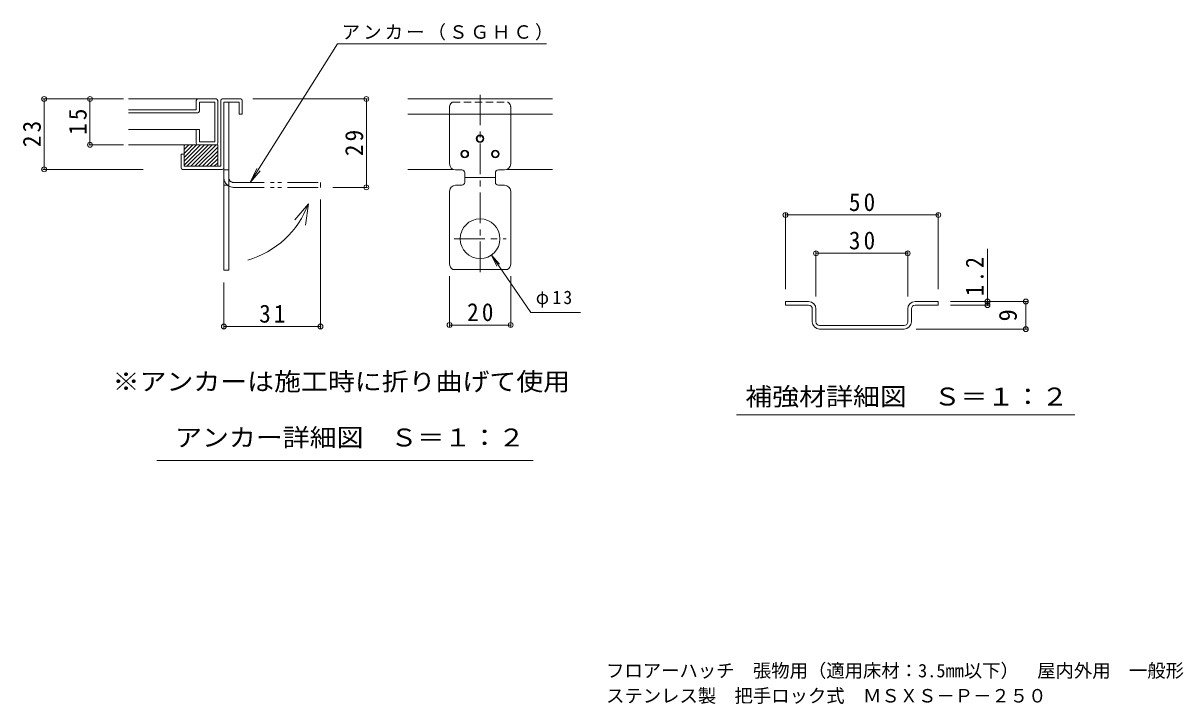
# Model space of a CAD drawing. Units: millimetres at full size; some dimension numbers follow another scale. Extents: x -360 to 358, y -273 to 239.
# Drawn here: x -360 to 16, y -273.4 to -50.9 of the extents above; entities that cross this region are included whole.
import ezdxf
from ezdxf.enums import TextEntityAlignment as Align

# ---------------------------------------------------------------- set-up
doc = ezdxf.new("R2010")
doc.units = ezdxf.units.MM
doc.header["$LTSCALE"] = 2
doc.header["$PDMODE"] = 32
doc.header["$PDSIZE"] = 1.6
for name, pattern in [('CHAIN1', [8, 5, -1, 1, -1]), ('DASHED1', [1.8, 1.2, -0.6]), ('DOUBLE_CHAIN1', [8.8, 5, -1, 0.6, -0.6, 0.6, -1])]:
    doc.linetypes.add(name, pattern=pattern)
for name, color, linetype, lineweight in [('D-0', 7, 'Continuous', 9), ('D-1', 2, 'Continuous', 9), ('D-2', 3, 'Continuous', 9), ('D-4', 7, 'Continuous', 9), ('D-5', 7, 'Continuous', 9)]:
    doc.layers.add(name, color=color, linetype=linetype, lineweight=lineweight)
doc.layers.add('F-5_F-5ﾚｲﾔ', color=3, linetype='Continuous')
doc.styles.add('ＭＳ ゴシック', font='')
doc.styles.get('ＭＳ ゴシック').set_extended_font_data('MS Gothic')

msp = doc.modelspace()

# ---------------------------------------------------------------- linework, layer by layer
at = {"layer": 'D-0'}
for p, q in [((-110.715, -141.897), (-110.715, -143.097)), ((-103.115, -141.897), (-110.715, -141.897)), ((-68.315, -141.897), (-60.715, -141.897)), ((-60.715, -141.897), (-60.715, -143.097)), ((-103.115, -143.097), (-110.715, -143.097)), ((-101.915, -148.497), (-101.915, -144.297)), ((-100.715, -144.297), (-100.715, -148.497)), ((-70.715, -144.297), (-70.715, -148.497)), ((-69.515, -148.497), (-69.515, -144.297)), ((-68.315, -143.097), (-60.715, -143.097)), ((-71.915, -149.697), (-99.515, -149.697)), ((-71.915, -150.897), (-99.515, -150.897))]:
    msp.add_line(p, q, dxfattribs=at)
for centre, radius, start, end in [((-103.115, -144.297), 2.4, 0, 90), ((-68.315, -144.297), 2.4, 90, 180), ((-103.115, -144.297), 1.2, 0, 90), ((-68.315, -144.297), 1.2, 90, 180), ((-99.515, -148.497), 2.4, 180, 270), ((-99.515, -148.497), 1.2, 180, 270), ((-71.915, -148.497), 1.2, 270, 0), ((-71.915, -148.497), 2.4, 270, 0)]:
    msp.add_arc(centre, radius, start, end, dxfattribs=at)
at = {"layer": 'D-1', "linetype": 'CHAIN1'}
for p, q in [((-210.543, -74.298), (-210.543, -133.411)), ((-219.012, -121.375), (-202.064, -121.375))]:
    msp.add_line(p, q, dxfattribs=at)
at = {"layer": 'D-1'}
for p, q in [((-295.331, -76.187), (-295.331, -97.687)), ((-294.836, -75.687), (-288.831, -75.687)), ((-294.331, -110.187), (-294.331, -76.687)), ((-294.331, -76.687), (-289.331, -76.687)), ((-294.331, -98.187), (-294.331, -76.687)), ((-288.331, -76.187), (-288.331, -80.687)), ((-234.19, -75.687), (-186.896, -75.687)), ((-234.19, -80.687), (-186.896, -80.687)), ((-220.543, -96.875), (-220.543, -80.687)), ((-200.543, -96.875), (-200.543, -80.687)), ((-307.331, -93.687), (-308.331, -93.687)), ((-308.331, -98.187), (-308.331, -93.687)), ((-296.331, -90.687), (-307.331, -90.687)), ((-307.331, -93.687), (-307.331, -90.687)), ((-307.331, -96.067), (-301.951, -90.687)), ((-307.331, -94.794), (-303.224, -90.687)), ((-307.331, -93.521), (-304.497, -90.687)), ((-307.331, -90.976), (-307.042, -90.687)), ((-307.331, -97.34), (-300.678, -90.687)), ((-307.331, -93.687), (-307.331, -97.687)), ((-307.329, -92.247), (-305.77, -90.687)), ((-306.406, -97.687), (-299.406, -90.687)), ((-305.133, -97.687), (-298.133, -90.687)), ((-303.86, -97.687), (-296.86, -90.687)), ((-302.587, -97.687), (-296.331, -91.431)), ((-301.315, -97.687), (-296.331, -92.704)), ((-300.042, -97.687), (-296.331, -93.976)), ((-296.831, -90.687), (-296.331, -90.687)), ((-296.331, -97.687), (-296.331, -90.687)), ((-307.331, -97.687), (-295.331, -97.687)), ((-298.769, -97.687), (-296.331, -95.249)), ((-297.496, -97.687), (-296.331, -96.522)), ((-307.831, -98.687), (-294.831, -98.687)), ((-294.331, -98.875), (-292.731, -98.875)), ((-234.19, -98.687), (-219.389, -98.687)), ((-216.543, -98.875), (-218.543, -98.875)), ((-215.543, -102.875), (-215.543, -99.875)), ((-215.543, -101.375), (-205.543, -101.375)), ((-205.543, -99.875), (-205.543, -102.875)), ((-204.543, -98.875), (-202.543, -98.875)), ((-201.696, -98.687), (-186.896, -98.687)), ((-294.331, -103.875), (-292.731, -103.875)), ((-216.543, -103.875), (-218.543, -103.875)), ((-204.543, -103.875), (-202.543, -103.875)), ((-220.543, -105.875), (-220.543, -129.625)), ((-200.543, -105.875), (-200.543, -129.625)), ((-294.331, -110.187), (-294.331, -131.687)), ((-219.511, -131.375), (-201.574, -131.375))]:
    msp.add_line(p, q, dxfattribs=at)
at = {"layer": 'D-1', "linetype": 'DASHED1'}
for p, q in [((-220.543, -78.437), (-220.543, -80.687)), ((-219.511, -76.687), (-201.574, -76.687)), ((-200.543, -78.437), (-200.543, -80.687))]:
    msp.add_line(p, q, dxfattribs=at)
at = {"layer": 'D-1', "linetype": 'DOUBLE_CHAIN1'}
for p, q in [((-291.131, -102.975), (-262.731, -102.975)), ((-291.131, -104.575), (-262.731, -104.575)), ((-262.731, -104.575), (-262.731, -102.975))]:
    msp.add_line(p, q, dxfattribs=at)
at = {"layer": 'D-1', "color": 7}
for p, q in [((-262.731, -150.67), (-262.731, -108.575)), ((-294.331, -150.67), (-294.331, -135.687)), ((-294.331, -150.07), (-262.731, -150.07))]:
    msp.add_line(p, q, dxfattribs=at)
at = {"layer": 'D-1'}
for points in [[(-294.331, -131.687), (-292.731, -131.687), (-292.731, -76.687)], [(-289.331, -76.687), (-289.331, -80.687), (-288.331, -80.687)]]:
    msp.add_lwpolyline(points, dxfattribs=at)
for centre, radius in [((-210.543, -88.687), 1.25), ((-210.543, -88.687), 1), ((-215.543, -93.687), 1.25), ((-215.543, -93.687), 1), ((-205.543, -93.687), 1.25), ((-205.543, -93.687), 1), ((-210.543, -121.375), 6.5)]:
    msp.add_circle(centre, radius, dxfattribs=at)
for centre, radius, start, end in [((-294.831, -76.187), 0.5, 90, 180), ((-288.831, -76.187), 0.5, 0, 90), ((-218.543, -96.875), 2, 180, 270), ((-202.543, -96.875), 2, 270, 0), ((-307.831, -98.187), 0.5, 180, 270), ((-294.831, -98.187), 0.5, 270, 0), ((-216.543, -99.875), 1, 0, 90), ((-204.543, -99.875), 1, 90, 180), ((-218.543, -105.875), 2, 90, 180), ((-216.543, -102.875), 1, 270, 0), ((-204.543, -102.875), 1, 180, 270), ((-202.543, -105.875), 2, 0, 90), ((-218.543, -129.625), 2, 180, 241.04498), ((-202.543, -129.625), 2, 298.95502, 0)]:
    msp.add_arc(centre, radius, start, end, dxfattribs=at)
at = {"layer": 'D-1', "linetype": 'DASHED1'}
for centre, start, end in [((-218.543, -78.437), 118.95502, 180), ((-202.543, -78.437), 0, 61.04498)]:
    msp.add_arc(centre, 2, start, end, dxfattribs=at)
at = {"layer": 'D-1', "linetype": 'DOUBLE_CHAIN1'}
for radius in [3.2, 1.6]:
    msp.add_arc((-291.131, -101.375), radius, 180, 270, dxfattribs=at)
at = {"layer": 'D-1', "color": 7}
for p in [(-294.331, -150.07), (-262.731, -150.07)]:
    msp.add_point(p, dxfattribs=at)
at = {"layer": 'D-2'}
for p, q in [((-303.331, -76.187), (-303.331, -79.187)), ((-302.331, -79.687), (-302.331, -76.687)), ((-297.331, -76.687), (-302.331, -76.687)), ((-297.331, -89.687), (-297.331, -76.687)), ((-296.331, -76.187), (-296.331, -90.187)), ((-307.489, -79.187), (-325.478, -79.187)), ((-325.478, -80.187), (-308.903, -80.187)), ((-302.831, -80.187), (-308.903, -80.187)), ((-303.331, -79.187), (-307.489, -79.187)), ((-304.837, -85.687), (-325.478, -85.687)), ((-303.331, -85.687), (-304.837, -85.687)), ((-303.331, -85.687), (-302.331, -85.687)), ((-303.331, -90.187), (-303.331, -85.687)), ((-302.331, -89.687), (-302.331, -85.687)), ((-297.331, -89.687), (-302.331, -89.687)), ((-302.831, -90.687), (-325.478, -90.687)), ((-302.831, -90.687), (-296.86, -90.687))]:
    msp.add_line(p, q, dxfattribs=at)
msp.add_lwpolyline([(-296.831, -75.687), (-302.831, -75.687), (-325.478, -75.687)], dxfattribs=at)
for centre, start, end in [((-302.831, -76.187), 90, 180), ((-296.831, -76.187), 0, 90), ((-302.831, -79.687), 270, 0), ((-302.831, -90.187), 180, 270), ((-296.831, -90.187), 270, 0)]:
    msp.add_arc(centre, 0.5, start, end, dxfattribs=at)
at = {"layer": 'D-4'}
for p, q in [((-353.51, -75.687), (-327.11, -75.687)), ((-353.11, -75.687), (-353.11, -98.687)), ((-338.11, -75.687), (-338.11, -90.687)), ((-247.331, -75.687), (-284.831, -75.687)), ((-247.731, -75.687), (-247.731, -104.575)), ((-338.51, -90.687), (-327.11, -90.687)), ((-353.51, -98.687), (-320.661, -98.687)), ((-247.331, -104.575), (-258.731, -104.575)), ((-110.715, -113.007), (-110.715, -137.897)), ((-110.715, -113.607), (-60.715, -113.607)), ((-60.715, -113.007), (-60.715, -137.897)), ((-100.715, -125.525), (-100.715, -140.297)), ((-100.715, -126.125), (-70.715, -126.125)), ((-70.715, -125.525), (-70.715, -140.297)), ((-44.63, -141.897), (-44.63, -124.635)), ((-220.543, -150.173), (-220.543, -133.625)), ((-200.543, -150.173), (-200.543, -133.625)), ((-31.513, -141.897), (-56.715, -141.897)), ((-44.63, -141.897), (-44.63, -143.097)), ((-32.113, -141.897), (-32.113, -150.897)), ((-44.03, -143.097), (-56.715, -143.097)), ((-220.543, -149.573), (-200.543, -149.573)), ((-31.513, -150.897), (-67.915, -150.897)), ((-126.671, -178.926), (-16.087, -178.926))]:
    msp.add_line(p, q, dxfattribs=at)
for p in [(-353.11, -75.687), (-338.11, -75.687), (-247.731, -75.687), (-338.11, -90.687), (-353.11, -98.687), (-247.731, -104.575), (-110.715, -113.607), (-60.715, -113.607), (-100.715, -126.125), (-70.715, -126.125), (-44.63, -141.897), (-44.63, -143.097), (-32.113, -141.897), (-220.543, -149.573), (-200.543, -149.573), (-32.113, -150.897)]:
    msp.add_point(p, dxfattribs=at)
at = {"layer": 'D-5'}
for p, q in [((-285.684, -102.975), (-283.595, -98.433)), ((-285.684, -102.975), (-282.49, -99.129)), ((-266.697, -109.984), (-271.143, -115.147)), ((-266.697, -109.984), (-267.582, -116.964)), ((-206.867, -126.736), (-194.002, -145.498)), ((-206.867, -126.736), (-205.022, -130.366)), ((-206.867, -126.736), (-204.177, -129.73)), ((-194.002, -145.498), (-177.666, -145.498)), ((-316.273, -193.826), (-193.151, -193.826))]:
    msp.add_line(p, q, dxfattribs=at)
msp.add_lwpolyline([(-285.684, -102.975), (-257.131, -57.636), (-188.794, -57.636)], dxfattribs=at)
msp.add_arc((-294.899, -99.439), 30.109, 286.17736, 339.49844, dxfattribs=at)

# ---------------------------------------------------------------- texts
at = {"layer": 'D-1', "insert": (-282.781, -148.87), "char_height": 5.865, "attachment_point": 7, "style": 'ＭＳ ゴシック'}
msp.add_mtext('\\T1.27;\\W0.95;31', dxfattribs=at)
at = {"layer": 'D-4', "color": 2, "style": 'ＭＳ ゴシック'}
msp.add_text('9', height=5.865, rotation=90, dxfattribs=at).set_placement((-33.313, -148.397), align=Align.BOTTOM_LEFT)
at = {"layer": 'D-4', "color": 2, "style": 'ＭＳ ゴシック', "width": 1.1}
msp.add_text('補強材詳細図\u3000Ｓ＝１：２', height=5.865, dxfattribs=at).set_placement((-123.836, -177.638), align=Align.BOTTOM_LEFT)
at = {"layer": 'D-4', "color": 2, "char_height": 5.865, "attachment_point": 7, "rotation": 90, "style": 'ＭＳ ゴシック'}
for s, insert in [('\\T1.27;\\W0.95;15', (-339.11, -87.437)), ('\\T1.27;\\W0.95;23', (-354.11, -91.437)), ('\\T1.27;\\W0.95;29', (-248.731, -94.381)), ('\\T1.27;\\W0.9;1.2', (-45.83, -140.075))]:
    msp.add_mtext(s, dxfattribs=dict(at, insert=insert))
at = {"layer": 'D-4', "color": 2, "char_height": 5.865, "attachment_point": 7, "style": 'ＭＳ ゴシック'}
for s, insert in [('\\T1.27;\\W0.95;50', (-89.965, -112.407)), ('\\T1.27;\\W0.95;30', (-89.965, -124.925)), ('\\T1.27;\\W0.95;20', (-214.793, -148.373))]:
    msp.add_mtext(s, dxfattribs=dict(at, insert=insert))
at = {"layer": 'D-5', "color": 2, "style": 'ＭＳ ゴシック', "width": 1.1}
for s, p in [('※アンカーは施工時に折り曲げて使用', (-330.712, -172.734)), ('アンカー詳細図\u3000Ｓ＝１：２', (-310.276, -191.024))]:
    msp.add_text(s, height=5.865, dxfattribs=at).set_placement(p, align=Align.BOTTOM_LEFT)
at = {"layer": 'D-5', "char_height": 4.399, "attachment_point": 7, "style": 'ＭＳ ゴシック'}
for s, insert in [('\\T1.17;アンカー（ＳＧＨＣ）', (-255.787, -56.578)), ('\\T1.26;\\W0.95;φ13', (-192.334, -143.918))]:
    msp.add_mtext(s, dxfattribs=dict(at, insert=insert))
at = {"layer": 'F-5_F-5ﾚｲﾔ', "color": 7, "style": 'ＭＳ ゴシック'}
for s, p in [('フロアーハッチ\u3000張物用（適用床材：3.5mm以下）\u3000屋内外用\u3000一般形', (-169.353, -266.036)), ('ステンレス製\u3000把手ロック式\u3000ＭＳＸＳ－Ｐ－２５０', (-169.353, -274.251))]:
    msp.add_text(s, height=4.399, dxfattribs=at).set_placement(p, align=Align.BOTTOM_LEFT)

doc.saveas('drawing.dxf')
